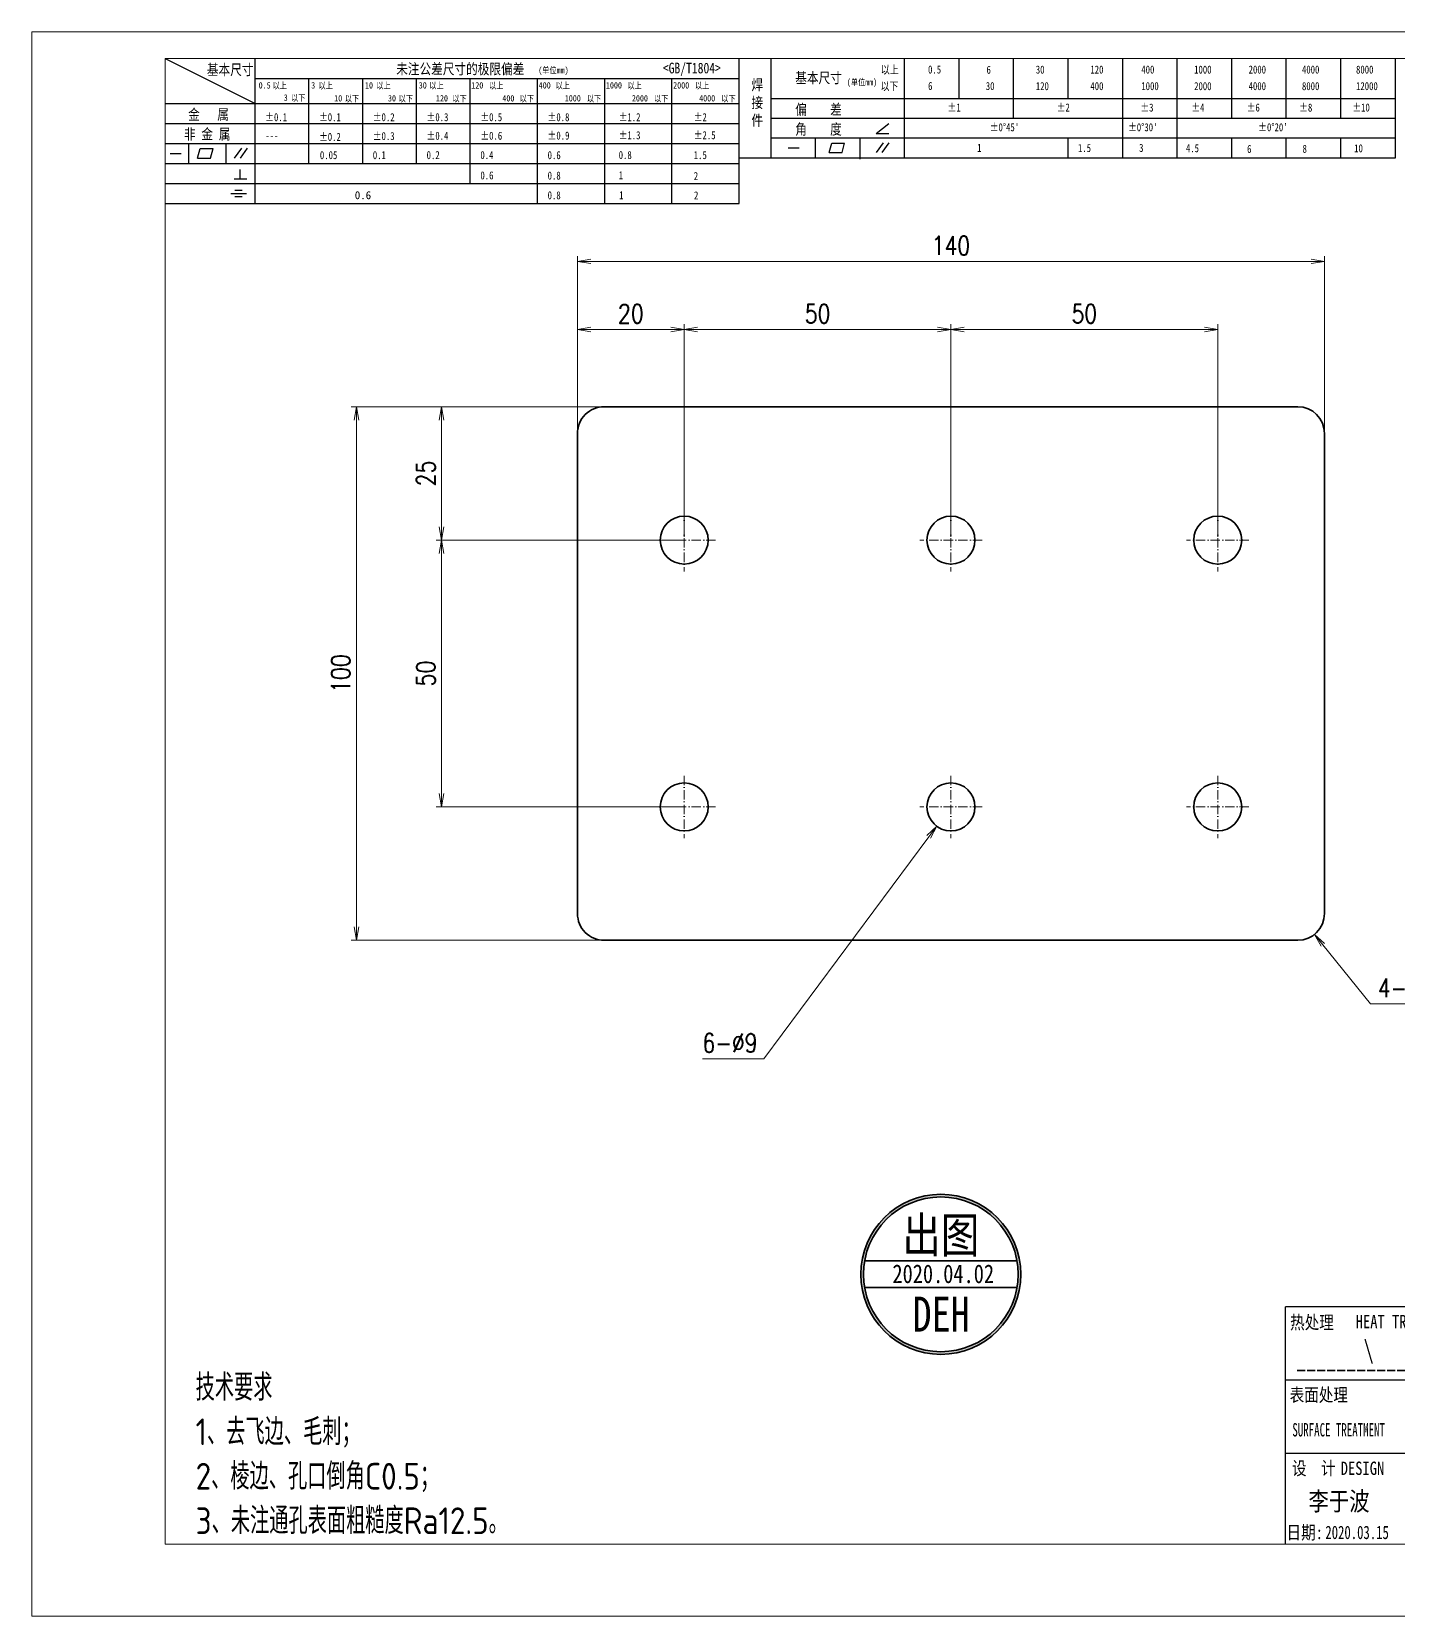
# Model space of a CAD drawing. Header units: millimetres. Extents: x 1333 to 190452, y -42879 to -5704.
# Drawn here: x 185264.6 to 185520.8, y -17760.8 to -17463.8 of the extents above; entities that cross this region are included whole.
import ezdxf
from ezdxf.enums import TextEntityAlignment as Align

# ---------------------------------------------------------------- set-up
doc = ezdxf.new("R2010")
doc.units = ezdxf.units.MM
doc.header["$LTSCALE"] = 0.5
for name, pattern in [('AM_ISO02W050x2', [3.75, 3, -0.75]), ('AM_ISO08W050x2', [9, 6, -0.75, 1.5, -0.75]), ('DASHDOT', [18.5, 12, -3, 0.5, -3])]:
    doc.linetypes.add(name, pattern=pattern)
for name, color, linetype, lineweight in [('中心线', 2, 'AM_ISO08W050x2', 18), ('印章专用-出图', 1, 'Continuous', 80), ('图框', 7, 'Continuous', 18), ('标注线', 3, 'Continuous', 18), ('热处理', 7, 'Continuous', 20), ('粗虚线', 6, 'AM_ISO02W050x2', 35)]:
    doc.layers.add(name, color=color, linetype=linetype, lineweight=lineweight)
doc.layers.add('图\\M+19E79\\M+195B6\\M+18E9A', color=7, linetype='Continuous')
doc.layers.add('打印-禁用', color=7, linetype='Continuous', lineweight=15, plot=False)
doc.styles.add('DIM', font='romans.shx', dxfattribs={"width": 0.8, "bigfont": 'bigfont.shx'})
doc.styles.add('国标', font='simfang.ttf', dxfattribs={"width": 0.8})
doc.styles.add('机械长仿宋', font='gbenor.shx', dxfattribs={"height": 1, "bigfont": 'gbcbig.shx'})
doc.dimstyles.new('DEH 1-1$0', dxfattribs={"dimtxt": 3.5, "dimasz": 2.5, "dimexe": 1, "dimexo": 0.625, "dimgap": 1.2, "dimtad": 1, "dimzin": 9, "dimdsep": 46, "dimtxsty": 'DIM', "dimblk": 'OPEN', "dimcen": 0, "dimclrd": 8, "dimclre": 8, "dimclrt": 2, "dimazin": 2, "dimtfac": 0.5, "dimtmove": 0, "dimatfit": 3, "dimldrblk": 'OPEN', "dimfxl": 0, "dimtolj": 2, "dimlwd": 18, "dimlwe": 18, "dimarcsym": 0})
doc.dimstyles.new('DEH 1-1$3', dxfattribs={"dimtxt": 3.5, "dimasz": 2.5, "dimexe": 1, "dimexo": 0.625, "dimgap": 1.2, "dimtad": 1, "dimtoh": 1, "dimdsep": 46, "dimtxsty": 'DIM', "dimblk": 'OPEN', "dimcen": 0, "dimclrd": 8, "dimclre": 8, "dimclrt": 2, "dimazin": 2, "dimtfac": 0.5, "dimtofl": 0, "dimtmove": 0, "dimatfit": 3, "dimldrblk": 'OPEN', "dimfxl": 0, "dimtolj": 2, "dimlwd": 18, "dimlwe": 18, "dimarcsym": 0})
doc.dimstyles.new('DEH 1-1$4', dxfattribs={"dimtxt": 3.5, "dimasz": 2.5, "dimexe": 1, "dimexo": 0.625, "dimgap": 1.2, "dimtad": 1, "dimtoh": 1, "dimdsep": 46, "dimtxsty": 'DIM', "dimblk": 'OPEN', "dimcen": 0, "dimclrd": 8, "dimclre": 8, "dimclrt": 2, "dimazin": 2, "dimtfac": 0.5, "dimtofl": 0, "dimtmove": 0, "dimatfit": 3, "dimldrblk": 'OPEN', "dimfxl": 0, "dimtolj": 2, "dimlwd": 18, "dimlwe": 18, "dimarcsym": 0})

# ---------------------------------------------------------------- blocks, each defined once
blk = doc.blocks.new('GZDEH零件A3图框V01版')
at = {"layer": '图\\M+19E79\\M+195B6\\M+18E9A', "color": 9}
for p, q in [((2882.49, -1554.46), (2899.37, -1562.92)), ((2899.37, -1581.67), (2899.37, -1554.46)), ((2990.09, -1581.67), (2990.09, -1554.46)), ((2996.09, -1573.08), (2996.09, -1554.46)), ((3021.09, -1561.98), (3021.09, -1554.46)), ((3031.31, -1561.98), (3031.31, -1554.46)), ((3041.53, -1561.98), (3041.53, -1554.46)), ((3051.75, -1561.98), (3051.75, -1554.46)), ((3061.98, -1561.98), (3061.98, -1554.46)), ((3072.2, -1561.98), (3072.2, -1554.46)), ((3082.42, -1561.98), (3082.42, -1554.46)), ((3092.64, -1561.98), (3092.64, -1554.46)), ((3102.86, -1561.98), (3102.86, -1554.46)), ((3113.09, -1573.08), (3113.09, -1554.46)), ((2899.37, -1558.24), (2990.09, -1558.24)), ((2909.45, -1574.17), (2909.45, -1558.24)), ((2919.53, -1574.17), (2919.53, -1558.24)), ((2929.61, -1574.17), (2929.61, -1558.24)), ((2939.69, -1577.92), (2939.69, -1558.24)), ((2952.29, -1581.67), (2952.29, -1558.24)), ((2964.89, -1581.67), (2964.89, -1558.24)), ((2977.49, -1581.67), (2977.49, -1558.24)), ((2996.09, -1561.98), (3113.09, -1561.98)), ((3021.09, -1573.08), (3021.09, -1561.98)), ((3041.53, -1565.68), (3041.53, -1561.98)), ((3061.98, -1573.08), (3061.98, -1561.98)), ((3072.2, -1573.08), (3072.2, -1561.98)), ((3082.42, -1565.68), (3082.42, -1561.98)), ((3092.64, -1565.68), (3092.64, -1561.98)), ((3102.86, -1565.68), (3102.86, -1561.98)), ((2882.49, -1562.92), (2990.09, -1562.92)), ((2882.49, -1566.67), (2990.09, -1566.67)), ((2996.09, -1565.68), (3113.09, -1565.68)), ((3015.75, -1568.51), (3018.15, -1566.66)), ((2882.49, -1570.42), (2990.09, -1570.42)), ((2886.92, -1574.12), (2886.92, -1570.42)), ((2893.91, -1574.12), (2893.91, -1570.42)), ((2996.09, -1569.38), (3113.09, -1569.38)), ((3004.42, -1573.08), (3004.42, -1569.38)), ((3006.97, -1572.12), (3007.45, -1570.33)), ((3007.45, -1570.33), (3009.86, -1570.33)), ((3009.39, -1572.12), (3009.86, -1570.33)), ((3012.75, -1573.08), (3012.75, -1569.38)), ((3015.75, -1568.51), (3018.15, -1568.51)), ((3015.81, -1572.12), (3017.15, -1570.26)), ((3016.89, -1572.12), (3018.23, -1570.26)), ((3051.75, -1573.08), (3051.75, -1569.38)), ((3082.42, -1573.08), (3082.42, -1569.48)), ((3092.64, -1573.08), (3092.64, -1569.38)), ((3102.86, -1573.08), (3102.86, -1569.38)), ((2883.43, -1572.27), (2885.49, -1572.27)), ((2888.59, -1573.16), (2889.07, -1571.37)), ((2888.59, -1573.16), (2891, -1573.16)), ((2889.07, -1571.37), (2891.48, -1571.37)), ((2891, -1573.16), (2891.48, -1571.37)), ((2895.52, -1573.16), (2896.85, -1571.3)), ((2896.6, -1573.16), (2897.94, -1571.3)), ((2990.09, -1573.08), (3113.09, -1573.08)), ((2999.26, -1571.23), (3001.32, -1571.23)), ((3006.97, -1572.12), (3009.39, -1572.12)), ((3012.75, -1573.33), (3012.75, -1573.08)), ((2882.49, -1574.17), (2990.09, -1574.17)), ((2895.42, -1577.05), (2897.81, -1577.05)), ((2896.58, -1577.05), (2896.58, -1575.28)), ((2882.49, -1577.92), (2990.09, -1577.92)), ((2894.79, -1579.77), (2897.77, -1579.77)), ((2895.57, -1579.17), (2896.92, -1579.17)), ((2882.49, -1581.67), (2990.09, -1581.67)), ((2895.57, -1580.37), (2896.93, -1580.37)), ((3272.49, -1788.46), (3092.49, -1788.46)), ((3181.99, -1802.21), (3092.49, -1802.21)), ((3181.99, -1815.96), (3092.49, -1815.96))]:
    blk.add_line(p, q, dxfattribs=at)
at = {"layer": '图\\M+19E79\\M+195B6\\M+18E9A', "color": 7}
blk.add_line((3272.49, -1788.46), (3092.49, -1788.46), dxfattribs=at)
at = {"layer": '图\\M+19E79\\M+195B6\\M+18E9A', "color": 9, "linetype": 'Continuous'}
blk.add_line((3092.49, -1832.96), (3092.49, -1788.46), dxfattribs=at)
at = {"layer": '图框', "linetype": 'Continuous'}
for p, q in [((2882.49, -1554.46), (2882.49, -1832.96)), ((3272.49, -1554.46), (2882.49, -1554.46)), ((2882.49, -1832.96), (3272.49, -1832.96))]:
    blk.add_line(p, q, dxfattribs=at)
at = {"layer": '打印-禁用', "linetype": 'Continuous'}
for p, q in [((2857.49, -1549.46), (2857.49, -1846.46)), ((3277.49, -1549.46), (2857.49, -1549.46)), ((2857.49, -1846.46), (3277.49, -1846.46))]:
    blk.add_line(p, q, dxfattribs=at)
at = {"layer": '图\\M+19E79\\M+195B6\\M+18E9A', "color": 9, "style": '国标'}
for s, height, width, p in [('基本尺寸', 2, 0.8, (2890.33, -1557.58)), ('未注公差尺寸的极限偏差', 2, 0.8, (2925.81, -1557.44)), ('<GB/T1804>', 2, 0.8, (2975.78, -1557.27)), ('以上', 1.5, 0.8, (3016.64, -1557.33)), ('0.5', 1.5, 0.8, (3025.49, -1557.3)), ('6', 1.5, 0.8, (3036.45, -1557.34)), ('30', 1.5, 0.8, (3045.69, -1557.31)), ('120', 1.5, 0.8, (3055.91, -1557.31)), ('400', 1.5, 0.8, (3065.46, -1557.31)), ('1000', 1.5, 0.8, (3075.36, -1557.31)), ('2000', 1.5, 0.8, (3085.57, -1557.31)), ('4000', 1.5, 0.8, (3095.57, -1557.31)), ('8000', 1.5, 0.8, (3105.7, -1557.31)), ('30', 1.2, 0.8, (2930.04, -1560.11)), ('基本尺寸', 2, 0.8, (3000.6, -1559.1)), ('以下', 1.5, 0.8, (3016.58, -1560.43)), ('6', 1.5, 0.8, (3025.49, -1560.38)), ('30', 1.5, 0.8, (3036.31, -1560.39)), ('120', 1.5, 0.8, (3045.69, -1560.41)), ('400', 1.5, 0.8, (3055.91, -1560.41)), ('1000', 1.5, 0.8, (3065.46, -1560.41)), ('2000', 1.5, 0.8, (3075.36, -1560.41)), ('4000', 1.5, 0.8, (3085.57, -1560.41)), ('8000', 1.5, 0.8, (3095.57, -1560.41)), ('12000', 1.5, 0.8, (3105.7, -1560.41)), ('金   属', 2, 0.8, (2886.82, -1565.98)), ('±0.1', 1.5, 0.8, (2901.27, -1566.23)), ('±0.1', 1.5, 0.8, (2911.35, -1566.23)), ('±0.2', 1.5, 0.8, (2921.43, -1566.23)), ('±0.3', 1.5, 0.8, (2931.51, -1566.23)), ('±0.5', 1.5, 0.8, (2941.59, -1566.23)), ('±0.8', 1.5, 0.8, (2954.19, -1566.23)), ('±1.2', 1.5, 0.8, (2967.51, -1566.23)), ('±2', 1.5, 0.8, (2981.58, -1566.23)), ('偏    差', 2, 0.8, (3000.6, -1565.04)), ('±1', 1.5, 0.8, (3029.16, -1564.42)), ('±2', 1.5, 0.8, (3049.61, -1564.42)), ('±3', 1.5, 0.8, (3065.3, -1564.42)), ('±4', 1.5, 0.8, (3074.85, -1564.42)), ('±6', 1.5, 0.8, (3085.22, -1564.42)), ('±8', 1.5, 0.8, (3095.06, -1564.42)), ('±10', 1.5, 0.8, (3105.02, -1564.42)), ('非 金 属', 2, 0.8, (2886.02, -1569.65)), ('±0.3', 1.5, 0.8, (2921.43, -1569.77)), ('±0.4', 1.5, 0.8, (2931.51, -1569.71)), ('±0.6', 1.5, 0.8, (2941.59, -1569.71)), ('±0.9', 1.5, 0.8, (2954.19, -1569.68)), ('±1.3', 1.5, 0.8, (2967.51, -1569.62)), ('±2.5', 1.5, 0.8, (2981.58, -1569.61)), ('角    度', 2, 0.8, (3000.6, -1568.74)), ("±0%%D45'", 1.5, 0.8, (3037.06, -1568.12)), ("±0%%D30'", 1.5, 0.8, (3062.98, -1568.12)), ("±0%%D20'", 1.5, 0.8, (3087.38, -1568.12)), ('---', 1.5, 0.8, (2901.27, -1569.65)), ('±0.2', 1.5, 0.8, (2911.35, -1569.92)), ('1', 1.5, 0.8, (3034.69, -1571.98)), ('1.5', 1.5, 0.8, (3053.59, -1572.01)), ('3', 1.5, 0.8, (3065.05, -1571.98)), ('4.5', 1.5, 0.8, (3073.82, -1572.05)), ('6', 1.5, 0.8, (3085.28, -1572.19)), ('8', 1.5, 0.8, (3095.68, -1572.15)), ('10', 1.5, 0.8, (3105.36, -1572.06)), ('0.1', 1.5, 0.8, (2921.43, -1573.34)), ('0.2', 1.5, 0.8, (2931.51, -1573.33)), ('0.4', 1.5, 0.8, (2941.59, -1573.33)), ('0.6', 1.5, 0.8, (2954.19, -1573.35)), ('0.8', 1.5, 0.8, (2967.51, -1573.33)), ('1.5', 1.5, 0.8, (2981.58, -1573.34)), ('0.6', 1.5, 0.8, (2941.59, -1577.14)), ('0.8', 1.5, 0.8, (2954.19, -1577.17)), ('1', 1.5, 0.8, (2967.51, -1577.12)), ('2', 1.5, 0.8, (2981.58, -1577.26)), ('0.8', 1.5, 0.8, (2954.19, -1580.87)), ('1', 1.5, 0.8, (2967.59, -1580.86)), ('2', 1.5, 0.8, (2981.62, -1580.89)), ('热处理', 2.5, 0.8, (3093.35, -1792.61)), ('表面处理', 2.5, 0.8, (3093.27, -1806.21)), ('SURFACE TREATMENT', 2.5, 0.6, (3093.77, -1812.75)), (' DESIGN', 2.5, 0.8, (3101.47, -1819.96))]:
    blk.add_text(s, height=height, dxfattribs=dict(at, width=width)).set_placement(p)
at = {"layer": '图\\M+19E79\\M+195B6\\M+18E9A', "color": 9, "lineweight": 15, "style": '国标', "width": 0.8}
for s, p in [('(单位mm)', (2952.44, -1557.27)), ('0.5', (2900.03, -1560.11)), ('以上', (2902.64, -1560.16)), ('3', (2909.88, -1560.11)), ('以上', (2911.25, -1560.16)), ('10', (2919.96, -1560.11)), ('以上', (2922.09, -1560.16)), ('以上', (2932.02, -1560.16)), ('120', (2939.88, -1560.11)), ('以上', (2943.21, -1560.16)), ('400', (2952.52, -1560.11)), ('以上', (2955.68, -1560.16)), ('1000', (2965.12, -1560.11)), ('以上', (2969.16, -1560.16)), ('2000', (2977.72, -1560.11)), ('以上', (2981.8, -1560.16)), ('(单位mm)', (3010.27, -1559.51)), ('3', (2904.73, -1562.41)), ('以下', (2906.1, -1562.46)), ('10', (2914.19, -1562.54)), ('以下', (2916.18, -1562.59)), ('30', (2924.27, -1562.54)), ('以下', (2926.26, -1562.59)), ('120', (2933.26, -1562.54)), ('以下', (2936.34, -1562.59)), ('400', (2945.7, -1562.54)), ('以下', (2948.94, -1562.59)), ('1000', (2957.41, -1562.54)), ('以下', (2961.54, -1562.59)), ('2000', (2969.99, -1562.54)), ('以下', (2974.14, -1562.59)), ('4000', (2982.59, -1562.54)), ('以下', (2986.74, -1562.59))]:
    blk.add_text(s, height=1.2, dxfattribs=at).set_placement(p)
at = {"layer": '图\\M+19E79\\M+195B6\\M+18E9A', "color": 9, "lineweight": 13, "style": '国标'}
blk.add_text('0.6', height=1.5, dxfattribs=at).set_placement((2918.05, -1580.85))
at = {"layer": '图\\M+19E79\\M+195B6\\M+18E9A', "color": 9, "style": '国标', "width": 0.8}
for s, p in [('HEAT TREAT', (3112.45, -1792.46)), ('设  计', (3097.79, -1819.96)), ('日期:', (3096.09, -1832))]:
    blk.add_text(s, height=2.5, dxfattribs=at).set_placement(p, align=Align.CENTER)
at = {"layer": '图\\M+19E79\\M+195B6\\M+18E9A', "color": 9, "insert": (2992.39, -1558.41), "char_height": 2, "width": 3.1877, "attachment_point": 1, "style": '国标'}
blk.add_mtext('焊\\P接\\P件', dxfattribs=at)
at = {"layer": '图\\M+19E79\\M+195B6\\M+18E9A', "color": 9, "insert": (2911.51, -1573.37), "char_height": 1.5, "attachment_point": 7, "style": '国标'}
blk.add_mtext_dynamic_manual_height_columns('0.05', width=5.1982, gutter_width=12.5, heights=[0], dxfattribs=at)
blk = doc.blocks.new('DEH A3')
at = {"layer": '图框'}
blk.add_blockref('GZDEH零件A3图框V01版', (-2857.49, 1846.46), dxfattribs=at)
blk = doc.blocks.new('_Open')
at = {"color": 0, "linetype": 'ByBlock', "lineweight": -2}
for p, q in [((-1, 0.17), (0, 0)), ((-1, -0.17), (0, 0)), ((0, 0), (-1, 0))]:
    blk.add_line(p, q, dxfattribs=at)
blk = doc.blocks.new('*D133')
at = {"layer": 'Defpoints', "color": 0, "transparency": 16777216}
for p in [(185325.51, -17534.15), (185371.94, -17534.15), (185371.94, -17634.15)]:
    blk.add_point(p, dxfattribs=at)
at = {"layer": '标注线', "color": 8, "lineweight": 18, "transparency": 16777216}
for p, q in [((185371.32, -17534.15), (185324.51, -17534.15)), ((185325.51, -17631.65), (185325.51, -17536.65)), ((185371.32, -17634.15), (185324.51, -17634.15))]:
    blk.add_line(p, q, dxfattribs=at)
at = {"layer": '标注线', "color": 8, "lineweight": 18, "transparency": 16777216, "xscale": 2.5, "yscale": 2.5, "zscale": 2.5}
for p, rotation in [((185325.51, -17534.15), 90), ((185325.51, -17634.15), 270)]:
    blk.add_blockref('_Open', p, dxfattribs=dict(at, rotation=rotation))
at = {"layer": '标注线', "color": 2, "transparency": 16777216, "insert": (185322.56, -17584.15), "char_height": 3.5, "attachment_point": 5, "rotation": 90, "style": 'DIM'}
blk.add_mtext('\\A2;100', dxfattribs=at)
blk = doc.blocks.new('*D134')
at = {"layer": 'Defpoints', "color": 0, "transparency": 16777216}
for p in [(185506.94, -17506.9), (185366.94, -17539.15), (185506.94, -17539.15)]:
    blk.add_point(p, dxfattribs=at)
at = {"layer": '标注线', "color": 8, "lineweight": 18, "transparency": 16777216}
for p, q in [((185366.94, -17538.52), (185366.94, -17505.9)), ((185369.44, -17506.9), (185504.44, -17506.9)), ((185506.94, -17538.52), (185506.94, -17505.9))]:
    blk.add_line(p, q, dxfattribs=at)
at = {"layer": '标注线', "color": 8, "lineweight": 18, "transparency": 16777216, "xscale": 2.5, "yscale": 2.5, "zscale": 2.5, "rotation": 180}
blk.add_blockref('_Open', (185366.94, -17506.9), dxfattribs=at)
at = {"layer": '标注线', "color": 8, "lineweight": 18, "transparency": 16777216, "xscale": 2.5, "yscale": 2.5, "zscale": 2.5}
blk.add_blockref('_Open', (185506.94, -17506.9), dxfattribs=at)
at = {"layer": '标注线', "color": 2, "transparency": 16777216, "insert": (185436.94, -17503.95), "char_height": 3.5, "attachment_point": 5, "style": 'DIM'}
blk.add_mtext('\\A2;140', dxfattribs=at)
blk = doc.blocks.new('*D135')
at = {"layer": 'Defpoints', "color": 0, "transparency": 16777216}
for p in [(185366.94, -17519.66), (185366.94, -17539.15), (185386.94, -17559.15)]:
    blk.add_point(p, dxfattribs=at)
at = {"layer": '标注线', "color": 8, "lineweight": 18, "transparency": 16777216}
for p, q in [((185366.94, -17538.52), (185366.94, -17518.66)), ((185384.44, -17519.66), (185369.44, -17519.66)), ((185386.94, -17558.52), (185386.94, -17518.66))]:
    blk.add_line(p, q, dxfattribs=at)
at = {"layer": '标注线', "color": 8, "lineweight": 18, "transparency": 16777216, "xscale": 2.5, "yscale": 2.5, "zscale": 2.5, "rotation": 180}
blk.add_blockref('_Open', (185366.94, -17519.66), dxfattribs=at)
at = {"layer": '标注线', "color": 8, "lineweight": 18, "transparency": 16777216, "xscale": 2.5, "yscale": 2.5, "zscale": 2.5}
blk.add_blockref('_Open', (185386.94, -17519.66), dxfattribs=at)
at = {"layer": '标注线', "color": 2, "transparency": 16777216, "insert": (185376.94, -17516.71), "char_height": 3.5, "attachment_point": 5, "style": 'DIM'}
blk.add_mtext('\\A2;20', dxfattribs=at)
blk = doc.blocks.new('*D136')
at = {"layer": 'Defpoints', "color": 0, "transparency": 16777216}
for p in [(185436.94, -17519.66), (185386.94, -17559.15), (185436.94, -17559.15)]:
    blk.add_point(p, dxfattribs=at)
at = {"layer": '标注线', "color": 8, "lineweight": 18, "transparency": 16777216}
for p, q in [((185386.94, -17558.52), (185386.94, -17518.66)), ((185389.44, -17519.66), (185434.44, -17519.66)), ((185436.94, -17558.52), (185436.94, -17518.66))]:
    blk.add_line(p, q, dxfattribs=at)
at = {"layer": '标注线', "color": 8, "lineweight": 18, "transparency": 16777216, "xscale": 2.5, "yscale": 2.5, "zscale": 2.5, "rotation": 180}
blk.add_blockref('_Open', (185386.94, -17519.66), dxfattribs=at)
at = {"layer": '标注线', "color": 8, "lineweight": 18, "transparency": 16777216, "xscale": 2.5, "yscale": 2.5, "zscale": 2.5}
blk.add_blockref('_Open', (185436.94, -17519.66), dxfattribs=at)
at = {"layer": '标注线', "color": 2, "transparency": 16777216, "insert": (185411.94, -17516.71), "char_height": 3.5, "attachment_point": 5, "style": 'DIM'}
blk.add_mtext('\\A2;50', dxfattribs=at)
blk = doc.blocks.new('*D137')
at = {"layer": 'Defpoints', "color": 0, "transparency": 16777216}
for p in [(185486.94, -17519.66), (185436.94, -17559.15), (185486.94, -17559.15)]:
    blk.add_point(p, dxfattribs=at)
at = {"layer": '标注线', "color": 8, "lineweight": 18, "transparency": 16777216}
for p, q in [((185436.94, -17558.52), (185436.94, -17518.66)), ((185439.44, -17519.66), (185484.44, -17519.66)), ((185486.94, -17558.52), (185486.94, -17518.66))]:
    blk.add_line(p, q, dxfattribs=at)
at = {"layer": '标注线', "color": 8, "lineweight": 18, "transparency": 16777216, "xscale": 2.5, "yscale": 2.5, "zscale": 2.5, "rotation": 180}
blk.add_blockref('_Open', (185436.94, -17519.66), dxfattribs=at)
at = {"layer": '标注线', "color": 8, "lineweight": 18, "transparency": 16777216, "xscale": 2.5, "yscale": 2.5, "zscale": 2.5}
blk.add_blockref('_Open', (185486.94, -17519.66), dxfattribs=at)
at = {"layer": '标注线', "color": 2, "transparency": 16777216, "insert": (185461.94, -17516.71), "char_height": 3.5, "attachment_point": 5, "style": 'DIM'}
blk.add_mtext('\\A2;50', dxfattribs=at)
blk = doc.blocks.new('*D138')
at = {"layer": 'Defpoints', "color": 0, "transparency": 16777216}
for p in [(185341.47, -17534.15), (185371.94, -17534.15), (185386.94, -17559.15)]:
    blk.add_point(p, dxfattribs=at)
at = {"layer": '标注线', "color": 8, "lineweight": 18, "transparency": 16777216}
for p, q in [((185371.32, -17534.15), (185340.47, -17534.15)), ((185341.47, -17556.65), (185341.47, -17536.65)), ((185386.32, -17559.15), (185340.47, -17559.15))]:
    blk.add_line(p, q, dxfattribs=at)
at = {"layer": '标注线', "color": 8, "lineweight": 18, "transparency": 16777216, "xscale": 2.5, "yscale": 2.5, "zscale": 2.5}
for p, rotation in [((185341.47, -17534.15), 90), ((185341.47, -17559.15), 270)]:
    blk.add_blockref('_Open', p, dxfattribs=dict(at, rotation=rotation))
at = {"layer": '标注线', "color": 2, "transparency": 16777216, "insert": (185338.52, -17546.65), "char_height": 3.5, "attachment_point": 5, "rotation": 90, "style": 'DIM'}
blk.add_mtext('\\A2;25', dxfattribs=at)
blk = doc.blocks.new('*D139')
at = {"layer": 'Defpoints', "color": 0, "transparency": 16777216}
for p in [(185386.94, -17559.15), (185341.47, -17609.15), (185386.94, -17609.15)]:
    blk.add_point(p, dxfattribs=at)
at = {"layer": '标注线', "color": 8, "lineweight": 18, "transparency": 16777216}
for p, q in [((185386.32, -17559.15), (185340.47, -17559.15)), ((185341.47, -17561.65), (185341.47, -17606.65)), ((185386.32, -17609.15), (185340.47, -17609.15))]:
    blk.add_line(p, q, dxfattribs=at)
at = {"layer": '标注线', "color": 8, "lineweight": 18, "transparency": 16777216, "xscale": 2.5, "yscale": 2.5, "zscale": 2.5}
for p, rotation in [((185341.47, -17559.15), 90), ((185341.47, -17609.15), 270)]:
    blk.add_blockref('_Open', p, dxfattribs=dict(at, rotation=rotation))
at = {"layer": '标注线', "color": 2, "transparency": 16777216, "insert": (185338.52, -17584.15), "char_height": 3.5, "attachment_point": 5, "rotation": 90, "style": 'DIM'}
blk.add_mtext('\\A2;50', dxfattribs=at)
blk = doc.blocks.new('*D140')
at = {"layer": 'Defpoints', "color": 0, "transparency": 16777216}
for p in [(185439.63, -17605.53), (185434.26, -17612.76)]:
    blk.add_point(p, dxfattribs=at)
at = {"layer": '标注线', "color": 8, "lineweight": 18, "transparency": 16777216}
for p, q in [((185401.85, -17656.34), (185432.76, -17614.76)), ((185390.38, -17656.34), (185401.85, -17656.34))]:
    blk.add_line(p, q, dxfattribs=at)
at = {"layer": '标注线', "color": 8, "lineweight": 18, "transparency": 16777216, "xscale": 2.5, "yscale": 2.5, "zscale": 2.5, "rotation": 53.36732979612247}
blk.add_blockref('_Open', (185434.26, -17612.76), dxfattribs=at)
at = {"layer": '标注线', "color": 2, "transparency": 16777216, "insert": (185395.52, -17653.39), "char_height": 3.5, "attachment_point": 5, "style": 'DIM'}
blk.add_mtext('\\A2;{\\Fromans,bigfont|c134;6-}∅9', dxfattribs=at)
blk = doc.blocks.new('*D141')
at = {"layer": 'Defpoints', "color": 0, "transparency": 16777216}
for p in [(185501.94, -17629.15), (185505.08, -17633.04)]:
    blk.add_point(p, dxfattribs=at)
at = {"layer": '标注线', "color": 8, "lineweight": 18, "transparency": 16777216}
for p, q in [((185515.55, -17646.03), (185506.65, -17634.99)), ((185527.55, -17646.03), (185515.55, -17646.03))]:
    blk.add_line(p, q, dxfattribs=at)
at = {"layer": '标注线', "color": 8, "lineweight": 18, "transparency": 16777216, "xscale": 2.5, "yscale": 2.5, "zscale": 2.5, "rotation": 128.8602181688895}
blk.add_blockref('_Open', (185505.08, -17633.04), dxfattribs=at)
at = {"layer": '标注线', "color": 2, "transparency": 16777216, "insert": (185522.15, -17643.08), "char_height": 3.5, "attachment_point": 5, "style": 'DIM'}
blk.add_mtext('\\A2;{\\Fromans,bigfont|c134;4-}R5', dxfattribs=at)
blk = doc.blocks.new('出图章')
at = {"layer": '印章专用-出图'}
h = blk.add_hatch(color=256, dxfattribs=at)
h.paths.add_polyline_path([(-15, 0, 1), (15, 0, 1)])
h.paths.add_polyline_path([(14.5, 0, -1), (-14.5, 0, -1)], flags=16)
h.paths.add_polyline_path([(-7.31, -12.35), (7.41, -12.35), (7.41, -2.73), (-7.31, -2.73)], flags=8)
at = {"layer": '印章专用-出图', "lineweight": 35}
for p, q in [((-14.28, 2.5), (14.28, 2.5)), ((-14.28, -2.5), (14.28, -2.5))]:
    blk.add_line(p, q, dxfattribs=at)
for radius in [15, 14.5]:
    blk.add_circle((0, 0), radius, dxfattribs=at)
at = {"layer": '印章专用-出图', "color": 4, "style": '国标', "width": 0.8}
blk.add_text('DEH', height=6.562, dxfattribs=at).set_placement((0.05, -10.74), align=Align.CENTER)
at = {"layer": '印章专用-出图', "color": 3, "style": '国标', "width": 0.8}
blk.add_attdef('出图', text='', height=6.6, dxfattribs=at).set_placement((0, 7.35), align=Align.MIDDLE_CENTER)
at = {"layer": '印章专用-出图', "color": 2, "style": '国标', "width": 0.8}
blk.add_attdef('XXXX.XX.XX', text='', height=3.5, dxfattribs=at).set_placement((0.45, 0.1), align=Align.MIDDLE_CENTER)
blk = doc.blocks.new('YZ-CT')
at = {"layer": '印章专用-出图'}
blk.add_blockref('出图章', (0.63, 0), dxfattribs=at).add_auto_attribs({'出图': '出图', 'XXXX.XX.XX': '2020.04.02'})

msp = doc.modelspace()

# ---------------------------------------------------------------- linework, layer by layer
at = {"color": 7, "lineweight": 35}
for p, q in [((185371.941, -17534.145), (185501.941, -17534.145)), ((185366.941, -17629.145), (185366.941, -17539.145)), ((185506.941, -17539.145), (185506.941, -17629.145)), ((185501.941, -17634.145), (185371.941, -17634.145))]:
    msp.add_line(p, q, dxfattribs=at)
for centre in [(185386.941, -17559.145), (185436.941, -17559.145), (185486.941, -17559.145), (185386.941, -17609.145), (185436.941, -17609.145), (185486.941, -17609.145)]:
    msp.add_circle(centre, 4.5, dxfattribs=at)
for centre, start, end in [((185371.941, -17539.145), 90, 180.00001), ((185501.941, -17539.145), 0, 90), ((185371.941, -17629.145), 179.99999, 270), ((185501.941, -17629.145), 270, 360)]:
    msp.add_arc(centre, 5, start, end, dxfattribs=at)
at = {"layer": '中心线', "linetype": 'DASHDOT', "lineweight": 13, "ltscale": 0.2925}
for p, q in [((185386.941, -17553.295), (185386.941, -17564.995)), ((185436.941, -17553.295), (185436.941, -17564.995)), ((185486.941, -17553.295), (185486.941, -17564.995)), ((185386.941, -17603.295), (185386.941, -17614.995)), ((185436.941, -17603.295), (185436.941, -17614.995)), ((185486.941, -17603.295), (185486.941, -17614.995))]:
    msp.add_line(p, q, dxfattribs=at)
at = {"layer": '中心线', "linetype": 'DASHDOT', "lineweight": 13, "ltscale": 0.29248}
for p, q in [((185392.79, -17559.145), (185381.091, -17559.145)), ((185442.79, -17559.145), (185431.091, -17559.145)), ((185492.79, -17559.145), (185481.091, -17559.145)), ((185392.79, -17609.145), (185381.091, -17609.145)), ((185442.79, -17609.145), (185431.091, -17609.145)), ((185492.79, -17609.145), (185481.091, -17609.145))]:
    msp.add_line(p, q, dxfattribs=at)
at = {"layer": '粗虚线'}
msp.add_line((185501.818, -17714.777), (185529.68, -17714.777), dxfattribs=at)

# ---------------------------------------------------------------- block references
at = {"layer": '印章专用-出图'}
msp.add_blockref('YZ-CT', (185434.411, -17696.75), dxfattribs=at)
at = {"layer": '图框'}
msp.add_blockref('DEH A3', (185264.644, -17760.849), dxfattribs=at)

# ---------------------------------------------------------------- texts
at = {"layer": '图\\M+19E79\\M+195B6\\M+18E9A', "color": 3, "style": '国标'}
for s, height, width, p in [('李于波', 3.5, 0.8, (185503.942, -17741.032)), ('2020.03.15', 2.5, 0.7, (185507.107, -17746.369))]:
    msp.add_text(s, height=height, dxfattribs=dict(at, width=width)).set_placement(p)
at = {"layer": '标注线', "color": 2, "insert": (185295.371, -17745.433), "char_height": 5, "width": 114.82461, "attachment_point": 7, "style": '机械长仿宋'}
msp.add_mtext('\\A2;技术要求\\P1、去飞边、毛刺；\\P2、棱边、孔口倒角C0.5；\\P3、未注通孔表面粗糙度Ra12.5。', dxfattribs=at)
at = {"layer": '热处理', "color": 3, "style": '国标', "width": 0.8}
msp.add_text('\\', height=3.5, dxfattribs=at).set_placement((185515.223, -17712.652), align=Align.CENTER)

# ---------------------------------------------------------------- dimensions: what is measured, and where the dimension line sits
at = {"layer": '标注线'}
for base, p1, p2, picture, middle in [((185506.941, -17506.896), (185366.941, -17539.145), (185506.941, -17539.145), '*D134', (185436.941, -17503.946)), ((185366.941, -17519.656), (185386.941, -17559.145), (185366.941, -17539.145), '*D135', (185376.941, -17516.706)), ((185436.941, -17519.656), (185386.941, -17559.145), (185436.941, -17559.145), '*D136', (185411.941, -17516.706)), ((185486.941, -17519.656), (185436.941, -17559.145), (185486.941, -17559.145), '*D137', (185461.941, -17516.706))]:
    dim = msp.add_linear_dim(base=base, p1=p1, p2=p2, dimstyle='DEH 1-1$0', dxfattribs=at)
    dim.commit()
    dim.dimension.update_dxf_attribs({"geometry": picture, "text_midpoint": middle})
for base, p1, p2, picture, middle in [((185325.505, -17534.145), (185371.94, -17634.145), (185371.941, -17534.145), '*D133', (185322.555, -17584.145)), ((185341.469, -17534.145), (185386.941, -17559.145), (185371.941, -17534.145), '*D138', (185338.519, -17546.645)), ((185341.469, -17609.145), (185386.941, -17559.145), (185386.941, -17609.145), '*D139', (185338.519, -17584.145))]:
    dim = msp.add_linear_dim(base=base, p1=p1, p2=p2, angle=90, dimstyle='DEH 1-1$0', dxfattribs=at)
    dim.commit()
    dim.dimension.update_dxf_attribs({"geometry": picture, "text_midpoint": middle})
dim = msp.add_diameter_dim_2p(p1=(185439.626, -17605.534), p2=(185434.255, -17612.757), text='{\\Fromans,bigfont|c134;6-}<>', dimstyle='DEH 1-1$3', dxfattribs=at)
dim.commit()
dim.dimension.update_dxf_attribs({"geometry": '*D140', "text_midpoint": (185395.517, -17656.338), "dimtype": 163})
dim = msp.add_radius_dim(center=(185501.941, -17629.145), mpoint=(185505.078, -17633.039), text='{\\Fromans,bigfont|c134;4-}<>', dimstyle='DEH 1-1$4', dxfattribs=at)
dim.commit()
dim.dimension.update_dxf_attribs({"geometry": '*D141', "text_midpoint": (185522.147, -17646.032), "dimtype": 164})

doc.saveas('drawing.dxf')
